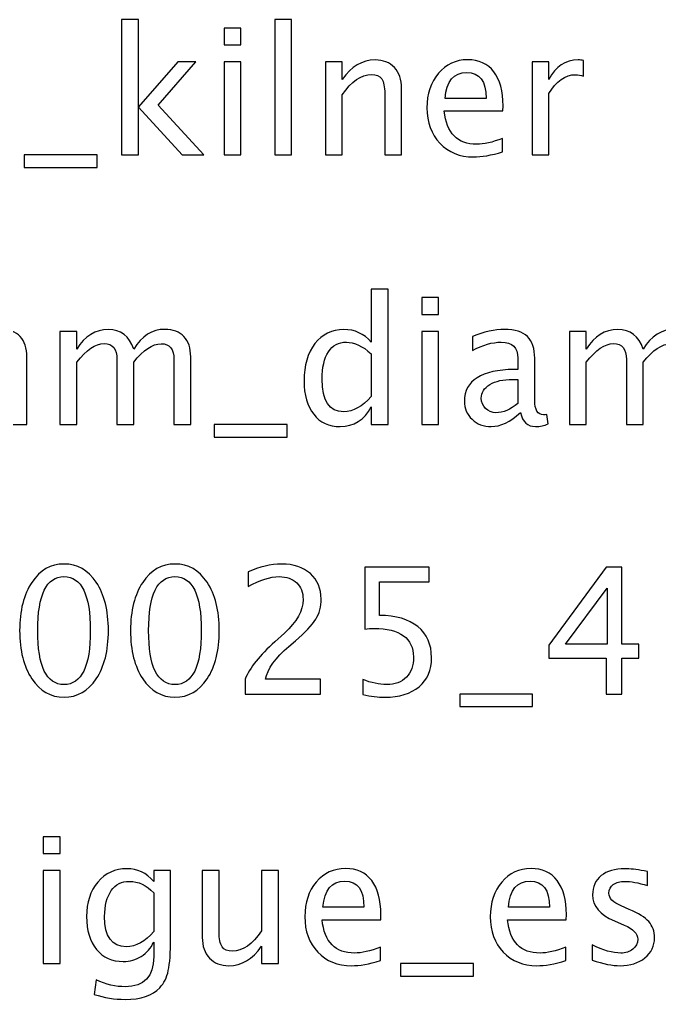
# Model space of a CAD drawing. Header units: centimetres. Extents: x -25.5 to 25.5, y -12 to 28.7.
# Drawn here: x 8.61 to 18.26, y 13.93 to 28.71 of the extents above; entities that cross this region are included whole.
import ezdxf

# ---------------------------------------------------------------- set-up
doc = ezdxf.new("R2010")
doc.units = ezdxf.units.CM
doc.header["$MEASUREMENT"] = 0
doc.layers.add('Layer 1', color=7, linetype='Continuous')

msp = doc.modelspace()

# ---------------------------------------------------------------- linework, layer by layer
at = {"layer": 'Layer 1'}
for points, knots in [([(10.15031, 26.67044), (10.15031, 26.67044), (10.15031, 28.71037), (10.15031, 28.71037), (10.15031, 28.71037), (10.15031, 28.71037), (10.40431, 28.71037), (10.40431, 28.71037), (10.40431, 28.71037), (10.40431, 28.71037), (10.40431, 27.39231), (10.40431, 27.39231), (10.40431, 27.39231), (10.40431, 27.39231), (10.99962, 28.07273), (10.99962, 28.07273), (10.99962, 28.07273), (10.99962, 28.07273), (11.27391, 28.07273), (11.27391, 28.07273), (11.27391, 28.07273), (11.27391, 28.07273), (10.70505, 27.41833), (10.70505, 27.41833), (10.70505, 27.41833), (10.70505, 27.41833), (11.39297, 26.67044), (11.39297, 26.67044), (11.39297, 26.67044), (11.39297, 26.67044), (11.06577, 26.67044), (11.06577, 26.67044), (11.06577, 26.67044), (11.06577, 26.67044), (10.40431, 27.38966), (10.40431, 27.38966), (10.40431, 27.38966), (10.40431, 27.38966), (10.40431, 26.67044), (10.40431, 26.67044), (10.40431, 26.67044), (10.40431, 26.67044), (10.15031, 26.67044), (10.15031, 26.67044)], [0, 0, 0, 0, 0.08333333, 0.08333333, 0.08333333, 0.08333333, 0.16666667, 0.16666667, 0.16666667, 0.16666667, 0.25, 0.25, 0.25, 0.25, 0.33333333, 0.33333333, 0.33333333, 0.33333333, 0.41666667, 0.41666667, 0.41666667, 0.41666667, 0.5, 0.5, 0.5, 0.5, 0.58333333, 0.58333333, 0.58333333, 0.58333333, 0.66666667, 0.66666667, 0.66666667, 0.66666667, 0.75, 0.75, 0.75, 0.75, 0.83333333, 0.83333333, 0.83333333, 0.83333333, 1, 1, 1, 1]), ([(12.46144, 26.67044), (12.46144, 26.67044), (12.46144, 28.71037), (12.46144, 28.71037), (12.46144, 28.71037), (12.46144, 28.71037), (12.71544, 28.71037), (12.71544, 28.71037), (12.71544, 28.71037), (12.71544, 28.71037), (12.71544, 26.67044), (12.71544, 26.67044), (12.71544, 26.67044), (12.71544, 26.67044), (12.46144, 26.67044), (12.46144, 26.67044)], [0, 0, 0, 0, 0.2, 0.2, 0.2, 0.2, 0.4, 0.4, 0.4, 0.4, 0.6, 0.6, 0.6, 0.6, 1, 1, 1, 1]), ([(11.6968, 28.32938), (11.6968, 28.32938), (11.6968, 28.58338), (11.6968, 28.58338), (11.6968, 28.58338), (11.6968, 28.58338), (11.9508, 28.58338), (11.9508, 28.58338), (11.9508, 28.58338), (11.9508, 28.58338), (11.9508, 28.32938), (11.9508, 28.32938), (11.9508, 28.32938), (11.9508, 28.32938), (11.6968, 28.32938), (11.6968, 28.32938)], [0, 0, 0, 0, 0.2, 0.2, 0.2, 0.2, 0.4, 0.4, 0.4, 0.4, 0.6, 0.6, 0.6, 0.6, 1, 1, 1, 1]), ([(13.22608, 26.67044), (13.22608, 26.67044), (13.22608, 28.07273), (13.22608, 28.07273), (13.22608, 28.07273), (13.22608, 28.07273), (13.48008, 28.07273), (13.48008, 28.07273), (13.48008, 28.07273), (13.48008, 28.07273), (13.48008, 27.80771), (13.48008, 27.80771), (13.48008, 27.80771), (13.61458, 28.00394), (13.7795, 28.10183), (13.97441, 28.10183), (13.97441, 28.10183), (14.097, 28.10183), (14.19445, 28.06347), (14.26633, 27.9863), (14.26633, 27.9863), (14.33821, 27.90957), (14.37437, 27.80594), (14.37437, 27.6763), (14.37437, 27.6763), (14.37437, 27.6763), (14.37437, 26.67044), (14.37437, 26.67044), (14.37437, 26.67044), (14.37437, 26.67044), (14.12037, 26.67044), (14.12037, 26.67044), (14.12037, 26.67044), (14.12037, 26.67044), (14.12037, 27.59339), (14.12037, 27.59339), (14.12037, 27.59339), (14.12037, 27.69746), (14.10494, 27.77155), (14.07451, 27.81564), (14.07451, 27.81564), (14.04364, 27.86018), (13.99293, 27.88223), (13.92193, 27.88223), (13.92193, 27.88223), (13.76583, 27.88223), (13.61854, 27.78037), (13.48008, 27.57664), (13.48008, 27.57664), (13.48008, 27.57664), (13.48008, 26.67044), (13.48008, 26.67044), (13.48008, 26.67044), (13.48008, 26.67044), (13.22608, 26.67044), (13.22608, 26.67044)], [0, 0, 0, 0, 0.06666667, 0.06666667, 0.06666667, 0.06666667, 0.13333333, 0.13333333, 0.13333333, 0.13333333, 0.2, 0.2, 0.2, 0.2, 0.26666667, 0.26666667, 0.26666667, 0.26666667, 0.33333333, 0.33333333, 0.33333333, 0.33333333, 0.4, 0.4, 0.4, 0.4, 0.46666667, 0.46666667, 0.46666667, 0.46666667, 0.53333333, 0.53333333, 0.53333333, 0.53333333, 0.6, 0.6, 0.6, 0.6, 0.66666667, 0.66666667, 0.66666667, 0.66666667, 0.73333333, 0.73333333, 0.73333333, 0.73333333, 0.8, 0.8, 0.8, 0.8, 0.86666667, 0.86666667, 0.86666667, 0.86666667, 1, 1, 1, 1]), ([(15.89749, 26.71542), (15.72683, 26.66427), (15.58087, 26.63869), (15.45916, 26.63869), (15.45916, 26.63869), (15.25146, 26.63869), (15.08257, 26.70748), (14.95249, 26.84462), (14.95249, 26.84462), (14.8224, 26.98177), (14.75713, 27.15948), (14.75713, 27.3782), (14.75713, 27.3782), (14.75713, 27.59031), (14.81446, 27.76449), (14.92955, 27.90075), (14.92955, 27.90075), (15.04465, 28.03657), (15.19193, 28.10448), (15.37141, 28.10448), (15.37141, 28.10448), (15.54118, 28.10448), (15.67259, 28.04407), (15.7652, 27.92324), (15.7652, 27.92324), (15.8578, 27.80241), (15.9041, 27.63132), (15.9041, 27.40951), (15.9041, 27.40951), (15.9041, 27.40951), (15.90278, 27.3319), (15.90278, 27.3319), (15.90278, 27.3319), (15.90278, 27.3319), (15.01643, 27.3319), (15.01643, 27.3319), (15.01643, 27.3319), (15.05347, 26.99676), (15.21707, 26.82919), (15.50679, 26.82919), (15.50679, 26.82919), (15.61306, 26.82919), (15.74315, 26.85918), (15.89749, 26.91915), (15.89749, 26.91915), (15.89749, 26.91915), (15.89749, 26.71542), (15.89749, 26.71542)], [0, 0, 0, 0, 0.07692308, 0.07692308, 0.07692308, 0.07692308, 0.15384615, 0.15384615, 0.15384615, 0.15384615, 0.23076923, 0.23076923, 0.23076923, 0.23076923, 0.30769231, 0.30769231, 0.30769231, 0.30769231, 0.38461538, 0.38461538, 0.38461538, 0.38461538, 0.46153846, 0.46153846, 0.46153846, 0.46153846, 0.53846154, 0.53846154, 0.53846154, 0.53846154, 0.61538462, 0.61538462, 0.61538462, 0.61538462, 0.69230769, 0.69230769, 0.69230769, 0.69230769, 0.76923077, 0.76923077, 0.76923077, 0.76923077, 0.84615385, 0.84615385, 0.84615385, 0.84615385, 1, 1, 1, 1]), ([(16.34243, 26.67044), (16.34243, 26.67044), (16.34243, 28.07273), (16.34243, 28.07273), (16.34243, 28.07273), (16.34243, 28.07273), (16.59643, 28.07273), (16.59643, 28.07273), (16.59643, 28.07273), (16.59643, 28.07273), (16.59643, 27.80771), (16.59643, 27.80771), (16.59643, 27.80771), (16.69741, 28.00394), (16.84381, 28.10183), (17.03608, 28.10183), (17.03608, 28.10183), (17.0621, 28.10183), (17.08944, 28.09963), (17.11766, 28.09522), (17.11766, 28.09522), (17.11766, 28.09522), (17.11766, 27.85754), (17.11766, 27.85754), (17.11766, 27.85754), (17.07356, 27.87209), (17.03476, 27.87958), (17.00124, 27.87958), (17.00124, 27.87958), (16.83985, 27.87958), (16.70491, 27.78433), (16.59643, 27.59339), (16.59643, 27.59339), (16.59643, 27.59339), (16.59643, 26.67044), (16.59643, 26.67044), (16.59643, 26.67044), (16.59643, 26.67044), (16.34243, 26.67044), (16.34243, 26.67044)], [0, 0, 0, 0, 0.09090909, 0.09090909, 0.09090909, 0.09090909, 0.18181818, 0.18181818, 0.18181818, 0.18181818, 0.27272727, 0.27272727, 0.27272727, 0.27272727, 0.36363636, 0.36363636, 0.36363636, 0.36363636, 0.45454545, 0.45454545, 0.45454545, 0.45454545, 0.54545455, 0.54545455, 0.54545455, 0.54545455, 0.63636364, 0.63636364, 0.63636364, 0.63636364, 0.72727273, 0.72727273, 0.72727273, 0.72727273, 0.81818182, 0.81818182, 0.81818182, 0.81818182, 1, 1, 1, 1]), ([(11.6968, 26.67044), (11.6968, 26.67044), (11.6968, 28.07273), (11.6968, 28.07273), (11.6968, 28.07273), (11.6968, 28.07273), (11.9508, 28.07273), (11.9508, 28.07273), (11.9508, 28.07273), (11.9508, 28.07273), (11.9508, 26.67044), (11.9508, 26.67044), (11.9508, 26.67044), (11.9508, 26.67044), (11.6968, 26.67044), (11.6968, 26.67044)], [0, 0, 0, 0, 0.2, 0.2, 0.2, 0.2, 0.4, 0.4, 0.4, 0.4, 0.6, 0.6, 0.6, 0.6, 1, 1, 1, 1]), ([(15.02966, 27.5224), (15.02966, 27.5224), (15.64878, 27.5224), (15.64878, 27.5224), (15.64878, 27.5224), (15.64878, 27.78345), (15.55132, 27.91398), (15.35686, 27.91398), (15.35686, 27.91398), (15.16106, 27.91398), (15.05214, 27.78345), (15.02966, 27.5224)], [0, 0, 0, 0, 0.25, 0.25, 0.25, 0.25, 0.5, 0.5, 0.5, 0.5, 1, 1, 1, 1]), ([(8.68452, 26.47994), (8.68452, 26.47994), (8.68452, 26.67044), (8.68452, 26.67044), (8.68452, 26.67044), (8.68452, 26.67044), (9.78519, 26.67044), (9.78519, 26.67044), (9.78519, 26.67044), (9.78519, 26.67044), (9.78519, 26.47994), (9.78519, 26.47994), (9.78519, 26.47994), (9.78519, 26.47994), (8.68452, 26.47994), (8.68452, 26.47994)], [0, 0, 0, 0, 0.2, 0.2, 0.2, 0.2, 0.4, 0.4, 0.4, 0.4, 0.6, 0.6, 0.6, 0.6, 1, 1, 1, 1]), ([(13.91644, 22.60468), (13.91644, 22.60468), (13.91644, 22.86794), (13.91644, 22.86794), (13.91644, 22.86794), (13.81281, 22.67127), (13.65671, 22.57293), (13.44813, 22.57293), (13.44813, 22.57293), (13.27879, 22.57293), (13.14562, 22.63423), (13.04861, 22.75726), (13.04861, 22.75726), (12.95159, 22.88029), (12.90308, 23.0483), (12.90308, 23.26129), (12.90308, 23.26129), (12.90308, 23.49412), (12.95821, 23.68153), (13.06801, 23.82353), (13.06801, 23.82353), (13.17825, 23.96508), (13.32289, 24.03607), (13.50237, 24.03607), (13.50237, 24.03607), (13.66861, 24.03607), (13.80708, 23.97257), (13.91644, 23.84513), (13.91644, 23.84513), (13.91644, 23.84513), (13.91644, 24.64461), (13.91644, 24.64461), (13.91644, 24.64461), (13.91644, 24.64461), (14.17044, 24.64461), (14.17044, 24.64461), (14.17044, 24.64461), (14.17044, 24.64461), (14.17044, 22.60468), (14.17044, 22.60468), (14.17044, 22.60468), (14.17044, 22.60468), (13.91644, 22.60468), (13.91644, 22.60468)], [0, 0, 0, 0, 0.08333333, 0.08333333, 0.08333333, 0.08333333, 0.16666667, 0.16666667, 0.16666667, 0.16666667, 0.25, 0.25, 0.25, 0.25, 0.33333333, 0.33333333, 0.33333333, 0.33333333, 0.41666667, 0.41666667, 0.41666667, 0.41666667, 0.5, 0.5, 0.5, 0.5, 0.58333333, 0.58333333, 0.58333333, 0.58333333, 0.66666667, 0.66666667, 0.66666667, 0.66666667, 0.75, 0.75, 0.75, 0.75, 0.83333333, 0.83333333, 0.83333333, 0.83333333, 1, 1, 1, 1]), ([(14.67932, 24.26362), (14.67932, 24.26362), (14.67932, 24.51762), (14.67932, 24.51762), (14.67932, 24.51762), (14.67932, 24.51762), (14.93332, 24.51762), (14.93332, 24.51762), (14.93332, 24.51762), (14.93332, 24.51762), (14.93332, 24.26362), (14.93332, 24.26362), (14.93332, 24.26362), (14.93332, 24.26362), (14.67932, 24.26362), (14.67932, 24.26362)], [0, 0, 0, 0, 0.2, 0.2, 0.2, 0.2, 0.4, 0.4, 0.4, 0.4, 0.6, 0.6, 0.6, 0.6, 1, 1, 1, 1]), ([(6.75066, 22.60468), (6.75066, 22.60468), (6.75066, 24.00697), (6.75066, 24.00697), (6.75066, 24.00697), (6.75066, 24.00697), (7.00466, 24.00697), (7.00466, 24.00697), (7.00466, 24.00697), (7.00466, 24.00697), (7.00466, 23.74195), (7.00466, 23.74195), (7.00466, 23.74195), (7.12857, 23.93818), (7.28732, 24.03607), (7.48179, 24.03607), (7.48179, 24.03607), (7.6692, 24.03607), (7.79664, 23.93818), (7.86455, 23.74195), (7.86455, 23.74195), (7.98494, 23.93994), (8.14193, 24.03872), (8.33463, 24.03872), (8.33463, 24.03872), (8.45766, 24.03872), (8.55335, 24.00256), (8.6217, 23.9298), (8.6217, 23.9298), (8.69005, 23.85704), (8.72445, 23.75518), (8.72445, 23.62421), (8.72445, 23.62421), (8.72445, 23.62421), (8.72445, 22.60468), (8.72445, 22.60468), (8.72445, 22.60468), (8.72445, 22.60468), (8.47045, 22.60468), (8.47045, 22.60468), (8.47045, 22.60468), (8.47045, 22.60468), (8.47045, 23.58231), (8.47045, 23.58231), (8.47045, 23.58231), (8.47045, 23.74195), (8.40695, 23.82176), (8.27995, 23.82176), (8.27995, 23.82176), (8.1481, 23.82176), (8.00963, 23.72872), (7.86455, 23.54219), (7.86455, 23.54219), (7.86455, 23.54219), (7.86455, 22.60468), (7.86455, 22.60468), (7.86455, 22.60468), (7.86455, 22.60468), (7.61055, 22.60468), (7.61055, 22.60468), (7.61055, 22.60468), (7.61055, 22.60468), (7.61055, 23.5832), (7.61055, 23.5832), (7.61055, 23.5832), (7.61055, 23.74415), (7.54617, 23.82441), (7.41697, 23.82441), (7.41697, 23.82441), (7.28865, 23.82441), (7.15106, 23.73092), (7.00466, 23.54351), (7.00466, 23.54351), (7.00466, 23.54351), (7.00466, 22.60468), (7.00466, 22.60468), (7.00466, 22.60468), (7.00466, 22.60468), (6.75066, 22.60468), (6.75066, 22.60468)], [0, 0, 0, 0, 0.04761905, 0.04761905, 0.04761905, 0.04761905, 0.0952381, 0.0952381, 0.0952381, 0.0952381, 0.14285714, 0.14285714, 0.14285714, 0.14285714, 0.19047619, 0.19047619, 0.19047619, 0.19047619, 0.23809524, 0.23809524, 0.23809524, 0.23809524, 0.28571429, 0.28571429, 0.28571429, 0.28571429, 0.33333333, 0.33333333, 0.33333333, 0.33333333, 0.38095238, 0.38095238, 0.38095238, 0.38095238, 0.42857143, 0.42857143, 0.42857143, 0.42857143, 0.47619048, 0.47619048, 0.47619048, 0.47619048, 0.52380952, 0.52380952, 0.52380952, 0.52380952, 0.57142857, 0.57142857, 0.57142857, 0.57142857, 0.61904762, 0.61904762, 0.61904762, 0.61904762, 0.66666667, 0.66666667, 0.66666667, 0.66666667, 0.71428571, 0.71428571, 0.71428571, 0.71428571, 0.76190476, 0.76190476, 0.76190476, 0.76190476, 0.80952381, 0.80952381, 0.80952381, 0.80952381, 0.85714286, 0.85714286, 0.85714286, 0.85714286, 0.9047619, 0.9047619, 0.9047619, 0.9047619, 1, 1, 1, 1]), ([(9.22098, 22.60468), (9.22098, 22.60468), (9.22098, 24.00697), (9.22098, 24.00697), (9.22098, 24.00697), (9.22098, 24.00697), (9.47498, 24.00697), (9.47498, 24.00697), (9.47498, 24.00697), (9.47498, 24.00697), (9.47498, 23.74195), (9.47498, 23.74195), (9.47498, 23.74195), (9.59889, 23.93818), (9.75764, 24.03607), (9.95211, 24.03607), (9.95211, 24.03607), (10.13952, 24.03607), (10.26696, 23.93818), (10.33487, 23.74195), (10.33487, 23.74195), (10.45526, 23.93994), (10.61225, 24.03872), (10.80495, 24.03872), (10.80495, 24.03872), (10.92798, 24.03872), (11.02367, 24.00256), (11.09202, 23.9298), (11.09202, 23.9298), (11.16037, 23.85704), (11.19477, 23.75518), (11.19477, 23.62421), (11.19477, 23.62421), (11.19477, 23.62421), (11.19477, 22.60468), (11.19477, 22.60468), (11.19477, 22.60468), (11.19477, 22.60468), (10.94077, 22.60468), (10.94077, 22.60468), (10.94077, 22.60468), (10.94077, 22.60468), (10.94077, 23.58231), (10.94077, 23.58231), (10.94077, 23.58231), (10.94077, 23.74195), (10.87727, 23.82176), (10.75027, 23.82176), (10.75027, 23.82176), (10.61842, 23.82176), (10.47995, 23.72872), (10.33487, 23.54219), (10.33487, 23.54219), (10.33487, 23.54219), (10.33487, 22.60468), (10.33487, 22.60468), (10.33487, 22.60468), (10.33487, 22.60468), (10.08087, 22.60468), (10.08087, 22.60468), (10.08087, 22.60468), (10.08087, 22.60468), (10.08087, 23.5832), (10.08087, 23.5832), (10.08087, 23.5832), (10.08087, 23.74415), (10.01649, 23.82441), (9.88729, 23.82441), (9.88729, 23.82441), (9.75897, 23.82441), (9.62138, 23.73092), (9.47498, 23.54351), (9.47498, 23.54351), (9.47498, 23.54351), (9.47498, 22.60468), (9.47498, 22.60468), (9.47498, 22.60468), (9.47498, 22.60468), (9.22098, 22.60468), (9.22098, 22.60468)], [0, 0, 0, 0, 0.04761905, 0.04761905, 0.04761905, 0.04761905, 0.0952381, 0.0952381, 0.0952381, 0.0952381, 0.14285714, 0.14285714, 0.14285714, 0.14285714, 0.19047619, 0.19047619, 0.19047619, 0.19047619, 0.23809524, 0.23809524, 0.23809524, 0.23809524, 0.28571429, 0.28571429, 0.28571429, 0.28571429, 0.33333333, 0.33333333, 0.33333333, 0.33333333, 0.38095238, 0.38095238, 0.38095238, 0.38095238, 0.42857143, 0.42857143, 0.42857143, 0.42857143, 0.47619048, 0.47619048, 0.47619048, 0.47619048, 0.52380952, 0.52380952, 0.52380952, 0.52380952, 0.57142857, 0.57142857, 0.57142857, 0.57142857, 0.61904762, 0.61904762, 0.61904762, 0.61904762, 0.66666667, 0.66666667, 0.66666667, 0.66666667, 0.71428571, 0.71428571, 0.71428571, 0.71428571, 0.76190476, 0.76190476, 0.76190476, 0.76190476, 0.80952381, 0.80952381, 0.80952381, 0.80952381, 0.85714286, 0.85714286, 0.85714286, 0.85714286, 0.9047619, 0.9047619, 0.9047619, 0.9047619, 1, 1, 1, 1]), ([(14.67932, 22.60468), (14.67932, 22.60468), (14.67932, 24.00697), (14.67932, 24.00697), (14.67932, 24.00697), (14.67932, 24.00697), (14.93332, 24.00697), (14.93332, 24.00697), (14.93332, 24.00697), (14.93332, 24.00697), (14.93332, 22.60468), (14.93332, 22.60468), (14.93332, 22.60468), (14.93332, 22.60468), (14.67932, 22.60468), (14.67932, 22.60468)], [0, 0, 0, 0, 0.2, 0.2, 0.2, 0.2, 0.4, 0.4, 0.4, 0.4, 0.6, 0.6, 0.6, 0.6, 1, 1, 1, 1]), ([(16.16671, 22.78327), (16.01414, 22.64304), (15.86729, 22.57293), (15.72618, 22.57293), (15.72618, 22.57293), (15.61021, 22.57293), (15.51363, 22.60909), (15.43735, 22.68185), (15.43735, 22.68185), (15.36062, 22.75461), (15.32225, 22.84633), (15.32225, 22.95702), (15.32225, 22.95702), (15.32225, 23.11003), (15.38663, 23.22777), (15.5154, 23.30979), (15.5154, 23.30979), (15.64416, 23.39181), (15.82893, 23.43282), (16.0697, 23.43282), (16.0697, 23.43282), (16.0697, 23.43282), (16.12923, 23.43282), (16.12923, 23.43282), (16.12923, 23.43282), (16.12923, 23.43282), (16.12923, 23.60172), (16.12923, 23.60172), (16.12923, 23.60172), (16.12923, 23.76444), (16.04456, 23.84557), (15.87479, 23.84557), (15.87479, 23.84557), (15.74338, 23.84557), (15.59962, 23.80412), (15.44396, 23.72122), (15.44396, 23.72122), (15.44396, 23.72122), (15.44396, 23.93024), (15.44396, 23.93024), (15.44396, 23.93024), (15.61506, 24.0008), (15.77645, 24.03607), (15.92771, 24.03607), (15.92771, 24.03607), (16.08337, 24.03607), (16.19846, 24.0008), (16.2721, 23.9298), (16.2721, 23.9298), (16.34619, 23.8588), (16.38323, 23.74944), (16.38323, 23.60172), (16.38323, 23.60172), (16.38323, 23.60172), (16.38323, 22.96804), (16.38323, 22.96804), (16.38323, 22.96804), (16.38323, 22.82296), (16.42777, 22.7502), (16.51728, 22.7502), (16.51728, 22.7502), (16.52831, 22.7502), (16.54462, 22.75196), (16.56623, 22.75549), (16.56623, 22.75549), (16.56623, 22.75549), (16.58431, 22.61438), (16.58431, 22.61438), (16.58431, 22.61438), (16.52655, 22.5866), (16.46305, 22.57293), (16.39337, 22.57293), (16.39337, 22.57293), (16.27475, 22.57293), (16.19934, 22.64304), (16.16671, 22.78327)], [0, 0, 0, 0, 0.05, 0.05, 0.05, 0.05, 0.1, 0.1, 0.1, 0.1, 0.15, 0.15, 0.15, 0.15, 0.2, 0.2, 0.2, 0.2, 0.25, 0.25, 0.25, 0.25, 0.3, 0.3, 0.3, 0.3, 0.35, 0.35, 0.35, 0.35, 0.4, 0.4, 0.4, 0.4, 0.45, 0.45, 0.45, 0.45, 0.5, 0.5, 0.5, 0.5, 0.55, 0.55, 0.55, 0.55, 0.6, 0.6, 0.6, 0.6, 0.65, 0.65, 0.65, 0.65, 0.7, 0.7, 0.7, 0.7, 0.75, 0.75, 0.75, 0.75, 0.8, 0.8, 0.8, 0.8, 0.85, 0.85, 0.85, 0.85, 0.9, 0.9, 0.9, 0.9, 1, 1, 1, 1]), ([(16.9049, 22.60468), (16.9049, 22.60468), (16.9049, 24.00697), (16.9049, 24.00697), (16.9049, 24.00697), (16.9049, 24.00697), (17.1589, 24.00697), (17.1589, 24.00697), (17.1589, 24.00697), (17.1589, 24.00697), (17.1589, 23.74195), (17.1589, 23.74195), (17.1589, 23.74195), (17.28281, 23.93818), (17.44156, 24.03607), (17.63603, 24.03607), (17.63603, 24.03607), (17.82344, 24.03607), (17.95088, 23.93818), (18.01879, 23.74195), (18.01879, 23.74195), (18.13918, 23.93994), (18.29617, 24.03872), (18.48887, 24.03872), (18.48887, 24.03872), (18.6119, 24.03872), (18.70759, 24.00256), (18.77594, 23.9298), (18.77594, 23.9298), (18.84429, 23.85704), (18.87869, 23.75518), (18.87869, 23.62421), (18.87869, 23.62421), (18.87869, 23.62421), (18.87869, 22.60468), (18.87869, 22.60468), (18.87869, 22.60468), (18.87869, 22.60468), (18.62469, 22.60468), (18.62469, 22.60468), (18.62469, 22.60468), (18.62469, 22.60468), (18.62469, 23.58231), (18.62469, 23.58231), (18.62469, 23.58231), (18.62469, 23.74195), (18.56119, 23.82176), (18.43419, 23.82176), (18.43419, 23.82176), (18.30234, 23.82176), (18.16387, 23.72872), (18.01879, 23.54219), (18.01879, 23.54219), (18.01879, 23.54219), (18.01879, 22.60468), (18.01879, 22.60468), (18.01879, 22.60468), (18.01879, 22.60468), (17.76479, 22.60468), (17.76479, 22.60468), (17.76479, 22.60468), (17.76479, 22.60468), (17.76479, 23.5832), (17.76479, 23.5832), (17.76479, 23.5832), (17.76479, 23.74415), (17.70041, 23.82441), (17.57121, 23.82441), (17.57121, 23.82441), (17.44289, 23.82441), (17.3053, 23.73092), (17.1589, 23.54351), (17.1589, 23.54351), (17.1589, 23.54351), (17.1589, 22.60468), (17.1589, 22.60468), (17.1589, 22.60468), (17.1589, 22.60468), (16.9049, 22.60468), (16.9049, 22.60468)], [0, 0, 0, 0, 0.04761905, 0.04761905, 0.04761905, 0.04761905, 0.0952381, 0.0952381, 0.0952381, 0.0952381, 0.14285714, 0.14285714, 0.14285714, 0.14285714, 0.19047619, 0.19047619, 0.19047619, 0.19047619, 0.23809524, 0.23809524, 0.23809524, 0.23809524, 0.28571429, 0.28571429, 0.28571429, 0.28571429, 0.33333333, 0.33333333, 0.33333333, 0.33333333, 0.38095238, 0.38095238, 0.38095238, 0.38095238, 0.42857143, 0.42857143, 0.42857143, 0.42857143, 0.47619048, 0.47619048, 0.47619048, 0.47619048, 0.52380952, 0.52380952, 0.52380952, 0.52380952, 0.57142857, 0.57142857, 0.57142857, 0.57142857, 0.61904762, 0.61904762, 0.61904762, 0.61904762, 0.66666667, 0.66666667, 0.66666667, 0.66666667, 0.71428571, 0.71428571, 0.71428571, 0.71428571, 0.76190476, 0.76190476, 0.76190476, 0.76190476, 0.80952381, 0.80952381, 0.80952381, 0.80952381, 0.85714286, 0.85714286, 0.85714286, 0.85714286, 0.9047619, 0.9047619, 0.9047619, 0.9047619, 1, 1, 1, 1]), ([(13.91644, 23.67139), (13.78459, 23.78737), (13.65979, 23.84557), (13.54161, 23.84557), (13.54161, 23.84557), (13.4252, 23.84557), (13.33524, 23.79707), (13.2713, 23.69961), (13.2713, 23.69961), (13.20736, 23.6026), (13.17561, 23.46502), (13.17561, 23.28686), (13.17561, 23.28686), (13.17561, 22.95922), (13.28408, 22.79518), (13.50148, 22.79518), (13.50148, 22.79518), (13.64259, 22.79518), (13.78106, 22.87235), (13.91644, 23.02625), (13.91644, 23.02625), (13.91644, 23.02625), (13.91644, 23.67139), (13.91644, 23.67139)], [0, 0, 0, 0, 0.14285714, 0.14285714, 0.14285714, 0.14285714, 0.28571429, 0.28571429, 0.28571429, 0.28571429, 0.42857143, 0.42857143, 0.42857143, 0.42857143, 0.57142857, 0.57142857, 0.57142857, 0.57142857, 0.71428571, 0.71428571, 0.71428571, 0.71428571, 1, 1, 1, 1]), ([(16.12923, 22.92174), (16.12923, 22.92174), (16.12923, 23.28201), (16.12923, 23.28201), (16.12923, 23.28201), (16.12923, 23.28201), (16.04765, 23.28466), (16.04765, 23.28466), (16.04765, 23.28466), (15.90654, 23.28466), (15.79277, 23.25864), (15.7059, 23.20661), (15.7059, 23.20661), (15.61947, 23.15413), (15.57625, 23.0849), (15.57625, 22.99847), (15.57625, 22.99847), (15.57625, 22.93805), (15.59786, 22.8869), (15.64063, 22.84501), (15.64063, 22.84501), (15.68385, 22.80312), (15.73632, 22.78195), (15.7985, 22.78195), (15.7985, 22.78195), (15.90433, 22.78195), (16.01458, 22.82869), (16.12923, 22.92174)], [0, 0, 0, 0, 0.125, 0.125, 0.125, 0.125, 0.25, 0.25, 0.25, 0.25, 0.375, 0.375, 0.375, 0.375, 0.5, 0.5, 0.5, 0.5, 0.625, 0.625, 0.625, 0.625, 0.75, 0.75, 0.75, 0.75, 1, 1, 1, 1]), ([(11.54842, 22.41418), (11.54842, 22.41418), (11.54842, 22.60468), (11.54842, 22.60468), (11.54842, 22.60468), (11.54842, 22.60468), (12.64909, 22.60468), (12.64909, 22.60468), (12.64909, 22.60468), (12.64909, 22.60468), (12.64909, 22.41418), (12.64909, 22.41418), (12.64909, 22.41418), (12.64909, 22.41418), (11.54842, 22.41418), (11.54842, 22.41418)], [0, 0, 0, 0, 0.2, 0.2, 0.2, 0.2, 0.4, 0.4, 0.4, 0.4, 0.6, 0.6, 0.6, 0.6, 1, 1, 1, 1]), ([(9.28335, 18.4913), (9.08271, 18.4913), (8.92087, 18.58346), (8.79828, 18.76734), (8.79828, 18.76734), (8.67525, 18.95123), (8.61396, 19.19376), (8.61396, 19.49539), (8.61396, 19.49539), (8.61396, 19.79701), (8.67525, 20.03955), (8.79828, 20.22343), (8.79828, 20.22343), (8.92087, 20.40732), (9.08271, 20.49948), (9.28335, 20.49948), (9.28335, 20.49948), (9.48488, 20.49948), (9.64671, 20.40776), (9.7693, 20.22431), (9.7693, 20.22431), (9.89145, 20.04087), (9.95275, 19.79789), (9.95275, 19.49539), (9.95275, 19.49539), (9.95275, 19.19376), (9.89145, 18.95123), (9.7693, 18.76734), (9.7693, 18.76734), (9.64671, 18.58346), (9.48488, 18.4913), (9.28335, 18.4913)], [0, 0, 0, 0, 0.11111111, 0.11111111, 0.11111111, 0.11111111, 0.22222222, 0.22222222, 0.22222222, 0.22222222, 0.33333333, 0.33333333, 0.33333333, 0.33333333, 0.44444444, 0.44444444, 0.44444444, 0.44444444, 0.55555556, 0.55555556, 0.55555556, 0.55555556, 0.66666667, 0.66666667, 0.66666667, 0.66666667, 0.77777778, 0.77777778, 0.77777778, 0.77777778, 1, 1, 1, 1]), ([(10.9564, 18.4913), (10.75576, 18.4913), (10.59392, 18.58346), (10.47133, 18.76734), (10.47133, 18.76734), (10.3483, 18.95123), (10.28701, 19.19376), (10.28701, 19.49539), (10.28701, 19.49539), (10.28701, 19.79701), (10.3483, 20.03955), (10.47133, 20.22343), (10.47133, 20.22343), (10.59392, 20.40732), (10.75576, 20.49948), (10.9564, 20.49948), (10.9564, 20.49948), (11.15793, 20.49948), (11.31976, 20.40776), (11.44235, 20.22431), (11.44235, 20.22431), (11.5645, 20.04087), (11.6258, 19.79789), (11.6258, 19.49539), (11.6258, 19.49539), (11.6258, 19.19376), (11.5645, 18.95123), (11.44235, 18.76734), (11.44235, 18.76734), (11.31976, 18.58346), (11.15793, 18.4913), (10.9564, 18.4913)], [0, 0, 0, 0, 0.11111111, 0.11111111, 0.11111111, 0.11111111, 0.22222222, 0.22222222, 0.22222222, 0.22222222, 0.33333333, 0.33333333, 0.33333333, 0.33333333, 0.44444444, 0.44444444, 0.44444444, 0.44444444, 0.55555556, 0.55555556, 0.55555556, 0.55555556, 0.66666667, 0.66666667, 0.66666667, 0.66666667, 0.77777778, 0.77777778, 0.77777778, 0.77777778, 1, 1, 1, 1]), ([(12.01297, 18.53892), (12.01297, 18.53892), (12.01297, 18.76117), (12.01297, 18.76117), (12.01297, 18.76117), (12.08706, 18.93447), (12.23655, 19.12365), (12.46188, 19.32782), (12.46188, 19.32782), (12.46188, 19.32782), (12.6074, 19.45835), (12.6074, 19.45835), (12.6074, 19.45835), (12.79482, 19.62856), (12.88874, 19.79701), (12.88874, 19.96458), (12.88874, 19.96458), (12.88874, 20.07174), (12.85655, 20.15552), (12.79261, 20.21682), (12.79261, 20.21682), (12.72867, 20.27811), (12.64004, 20.30898), (12.52759, 20.30898), (12.52759, 20.30898), (12.39618, 20.30898), (12.24052, 20.25871), (12.0606, 20.15817), (12.0606, 20.15817), (12.0606, 20.15817), (12.0606, 20.38042), (12.0606, 20.38042), (12.0606, 20.38042), (12.23037, 20.45979), (12.39927, 20.49948), (12.56772, 20.49948), (12.56772, 20.49948), (12.74675, 20.49948), (12.89051, 20.45141), (12.99899, 20.35484), (12.99899, 20.35484), (13.10702, 20.25827), (13.16126, 20.13039), (13.16126, 19.97075), (13.16126, 19.97075), (13.16126, 19.8561), (13.13392, 19.75424), (13.07924, 19.6656), (13.07924, 19.6656), (13.02412, 19.57653), (12.92226, 19.46893), (12.77277, 19.34193), (12.77277, 19.34193), (12.77277, 19.34193), (12.67443, 19.25814), (12.67443, 19.25814), (12.67443, 19.25814), (12.46982, 19.08484), (12.35164, 18.91904), (12.31989, 18.76117), (12.31989, 18.76117), (12.31989, 18.76117), (13.15333, 18.76117), (13.15333, 18.76117), (13.15333, 18.76117), (13.15333, 18.76117), (13.15333, 18.53892), (13.15333, 18.53892), (13.15333, 18.53892), (13.15333, 18.53892), (12.01297, 18.53892), (12.01297, 18.53892)], [0, 0, 0, 0, 0.05263158, 0.05263158, 0.05263158, 0.05263158, 0.10526316, 0.10526316, 0.10526316, 0.10526316, 0.15789474, 0.15789474, 0.15789474, 0.15789474, 0.21052632, 0.21052632, 0.21052632, 0.21052632, 0.26315789, 0.26315789, 0.26315789, 0.26315789, 0.31578947, 0.31578947, 0.31578947, 0.31578947, 0.36842105, 0.36842105, 0.36842105, 0.36842105, 0.42105263, 0.42105263, 0.42105263, 0.42105263, 0.47368421, 0.47368421, 0.47368421, 0.47368421, 0.52631579, 0.52631579, 0.52631579, 0.52631579, 0.57894737, 0.57894737, 0.57894737, 0.57894737, 0.63157895, 0.63157895, 0.63157895, 0.63157895, 0.68421053, 0.68421053, 0.68421053, 0.68421053, 0.73684211, 0.73684211, 0.73684211, 0.73684211, 0.78947368, 0.78947368, 0.78947368, 0.78947368, 0.84210526, 0.84210526, 0.84210526, 0.84210526, 0.89473684, 0.89473684, 0.89473684, 0.89473684, 1, 1, 1, 1]), ([(13.78921, 18.53098), (13.78921, 18.53098), (13.78921, 18.75852), (13.78921, 18.75852), (13.78921, 18.75852), (13.91577, 18.70737), (14.03571, 18.68179), (14.15037, 18.68179), (14.15037, 18.68179), (14.2756, 18.68179), (14.37438, 18.71884), (14.44626, 18.79292), (14.44626, 18.79292), (14.51814, 18.867), (14.55386, 18.96887), (14.55386, 19.09851), (14.55386, 19.09851), (14.55386, 19.23786), (14.50314, 19.34458), (14.40172, 19.41822), (14.40172, 19.41822), (14.3003, 19.49186), (14.15345, 19.52846), (13.96163, 19.52846), (13.96163, 19.52846), (13.91709, 19.52846), (13.86991, 19.52537), (13.82096, 19.5192), (13.82096, 19.5192), (13.82096, 19.5192), (13.82096, 20.45186), (13.82096, 20.45186), (13.82096, 20.45186), (13.82096, 20.45186), (14.78933, 20.45186), (14.78933, 20.45186), (14.78933, 20.45186), (14.78933, 20.45186), (14.78933, 20.22961), (14.78933, 20.22961), (14.78933, 20.22961), (14.78933, 20.22961), (14.04321, 20.22961), (14.04321, 20.22961), (14.04321, 20.22961), (14.04321, 20.22961), (14.04321, 19.72425), (14.04321, 19.72425), (14.04321, 19.72425), (14.28927, 19.72425), (14.4811, 19.66781), (14.61912, 19.55492), (14.61912, 19.55492), (14.75714, 19.44247), (14.82638, 19.28637), (14.82638, 19.08661), (14.82638, 19.08661), (14.82638, 18.90052), (14.76376, 18.755), (14.63852, 18.6496), (14.63852, 18.6496), (14.51329, 18.54421), (14.34043, 18.4913), (14.11994, 18.4913), (14.11994, 18.4913), (14.0216, 18.4913), (13.91136, 18.50452), (13.78921, 18.53098)], [0, 0, 0, 0, 0.05555556, 0.05555556, 0.05555556, 0.05555556, 0.11111111, 0.11111111, 0.11111111, 0.11111111, 0.16666667, 0.16666667, 0.16666667, 0.16666667, 0.22222222, 0.22222222, 0.22222222, 0.22222222, 0.27777778, 0.27777778, 0.27777778, 0.27777778, 0.33333333, 0.33333333, 0.33333333, 0.33333333, 0.38888889, 0.38888889, 0.38888889, 0.38888889, 0.44444444, 0.44444444, 0.44444444, 0.44444444, 0.5, 0.5, 0.5, 0.5, 0.55555556, 0.55555556, 0.55555556, 0.55555556, 0.61111111, 0.61111111, 0.61111111, 0.61111111, 0.66666667, 0.66666667, 0.66666667, 0.66666667, 0.72222222, 0.72222222, 0.72222222, 0.72222222, 0.77777778, 0.77777778, 0.77777778, 0.77777778, 0.83333333, 0.83333333, 0.83333333, 0.83333333, 0.88888889, 0.88888889, 0.88888889, 0.88888889, 1, 1, 1, 1]), ([(17.45986, 18.53892), (17.45986, 18.53892), (17.45986, 19.08132), (17.45986, 19.08132), (17.45986, 19.08132), (17.45986, 19.08132), (16.59732, 19.08132), (16.59732, 19.08132), (16.59732, 19.08132), (16.59732, 19.08132), (16.59732, 19.27446), (16.59732, 19.27446), (16.59732, 19.27446), (16.59732, 19.27446), (17.45986, 20.45186), (17.45986, 20.45186), (17.45986, 20.45186), (17.45986, 20.45186), (17.69798, 20.45186), (17.69798, 20.45186), (17.69798, 20.45186), (17.69798, 20.45186), (17.69798, 19.29034), (17.69798, 19.29034), (17.69798, 19.29034), (17.69798, 19.29034), (17.95463, 19.29034), (17.95463, 19.29034), (17.95463, 19.29034), (17.95463, 19.29034), (17.95463, 19.08132), (17.95463, 19.08132), (17.95463, 19.08132), (17.95463, 19.08132), (17.69798, 19.08132), (17.69798, 19.08132), (17.69798, 19.08132), (17.69798, 19.08132), (17.69798, 18.53892), (17.69798, 18.53892), (17.69798, 18.53892), (17.69798, 18.53892), (17.45986, 18.53892), (17.45986, 18.53892)], [0, 0, 0, 0, 0.08333333, 0.08333333, 0.08333333, 0.08333333, 0.16666667, 0.16666667, 0.16666667, 0.16666667, 0.25, 0.25, 0.25, 0.25, 0.33333333, 0.33333333, 0.33333333, 0.33333333, 0.41666667, 0.41666667, 0.41666667, 0.41666667, 0.5, 0.5, 0.5, 0.5, 0.58333333, 0.58333333, 0.58333333, 0.58333333, 0.66666667, 0.66666667, 0.66666667, 0.66666667, 0.75, 0.75, 0.75, 0.75, 0.83333333, 0.83333333, 0.83333333, 0.83333333, 1, 1, 1, 1]), ([(9.28291, 18.68179), (9.54794, 18.68179), (9.68023, 18.95299), (9.68023, 19.49539), (9.68023, 19.49539), (9.68023, 20.03778), (9.54794, 20.30898), (9.28291, 20.30898), (9.28291, 20.30898), (9.01877, 20.30898), (8.88648, 20.03778), (8.88648, 19.49539), (8.88648, 19.49539), (8.88648, 18.95299), (9.01877, 18.68179), (9.28291, 18.68179)], [0, 0, 0, 0, 0.2, 0.2, 0.2, 0.2, 0.4, 0.4, 0.4, 0.4, 0.6, 0.6, 0.6, 0.6, 1, 1, 1, 1]), ([(10.95596, 18.68179), (11.22099, 18.68179), (11.35328, 18.95299), (11.35328, 19.49539), (11.35328, 19.49539), (11.35328, 20.03778), (11.22099, 20.30898), (10.95596, 20.30898), (10.95596, 20.30898), (10.69182, 20.30898), (10.55953, 20.03778), (10.55953, 19.49539), (10.55953, 19.49539), (10.55953, 18.95299), (10.69182, 18.68179), (10.95596, 18.68179)], [0, 0, 0, 0, 0.2, 0.2, 0.2, 0.2, 0.4, 0.4, 0.4, 0.4, 0.6, 0.6, 0.6, 0.6, 1, 1, 1, 1]), ([(16.84823, 19.29034), (16.84823, 19.29034), (17.47573, 19.29034), (17.47573, 19.29034), (17.47573, 19.29034), (17.47573, 19.29034), (17.47573, 20.13788), (17.47573, 20.13788), (17.47573, 20.13788), (17.47573, 20.13788), (16.84823, 19.29034), (16.84823, 19.29034)], [0, 0, 0, 0, 0.25, 0.25, 0.25, 0.25, 0.5, 0.5, 0.5, 0.5, 1, 1, 1, 1]), ([(15.25059, 18.34842), (15.25059, 18.34842), (15.25059, 18.53892), (15.25059, 18.53892), (15.25059, 18.53892), (15.25059, 18.53892), (16.35126, 18.53892), (16.35126, 18.53892), (16.35126, 18.53892), (16.35126, 18.53892), (16.35126, 18.34842), (16.35126, 18.34842), (16.35126, 18.34842), (16.35126, 18.34842), (15.25059, 18.34842), (15.25059, 18.34842)], [0, 0, 0, 0, 0.2, 0.2, 0.2, 0.2, 0.4, 0.4, 0.4, 0.4, 0.6, 0.6, 0.6, 0.6, 1, 1, 1, 1]), ([(8.97005, 16.1321), (8.97005, 16.1321), (8.97005, 16.3861), (8.97005, 16.3861), (8.97005, 16.3861), (8.97005, 16.3861), (9.22405, 16.3861), (9.22405, 16.3861), (9.22405, 16.3861), (9.22405, 16.3861), (9.22405, 16.1321), (9.22405, 16.1321), (9.22405, 16.1321), (9.22405, 16.1321), (8.97005, 16.1321), (8.97005, 16.1321)], [0, 0, 0, 0, 0.2, 0.2, 0.2, 0.2, 0.4, 0.4, 0.4, 0.4, 0.6, 0.6, 0.6, 0.6, 1, 1, 1, 1]), ([(8.97005, 14.47316), (8.97005, 14.47316), (8.97005, 15.87545), (8.97005, 15.87545), (8.97005, 15.87545), (8.97005, 15.87545), (9.22405, 15.87545), (9.22405, 15.87545), (9.22405, 15.87545), (9.22405, 15.87545), (9.22405, 14.47316), (9.22405, 14.47316), (9.22405, 14.47316), (9.22405, 14.47316), (8.97005, 14.47316), (8.97005, 14.47316)], [0, 0, 0, 0, 0.2, 0.2, 0.2, 0.2, 0.4, 0.4, 0.4, 0.4, 0.6, 0.6, 0.6, 0.6, 1, 1, 1, 1]), ([(9.73998, 14.00749), (9.73998, 14.00749), (9.76997, 14.2271), (9.76997, 14.2271), (9.76997, 14.2271), (9.91725, 14.15831), (10.06321, 14.12391), (10.20741, 14.12391), (10.20741, 14.12391), (10.4936, 14.12391), (10.63692, 14.2756), (10.63692, 14.57855), (10.63692, 14.57855), (10.63692, 14.57855), (10.63692, 14.79904), (10.63692, 14.79904), (10.63692, 14.79904), (10.59282, 14.70599), (10.5302, 14.63411), (10.44862, 14.58252), (10.44862, 14.58252), (10.36704, 14.53093), (10.2762, 14.50491), (10.1761, 14.50491), (10.1761, 14.50491), (10.00633, 14.50491), (9.87183, 14.56576), (9.77261, 14.68747), (9.77261, 14.68747), (9.67339, 14.80918), (9.62356, 14.9741), (9.62356, 15.18224), (9.62356, 15.18224), (9.62356, 15.39523), (9.68001, 15.56897), (9.7929, 15.70347), (9.7929, 15.70347), (9.90623, 15.83753), (10.05219, 15.90455), (10.23166, 15.90455), (10.23166, 15.90455), (10.38865, 15.90455), (10.52403, 15.84105), (10.63692, 15.71361), (10.63692, 15.71361), (10.63692, 15.71361), (10.63692, 15.87545), (10.63692, 15.87545), (10.63692, 15.87545), (10.63692, 15.87545), (10.89092, 15.87545), (10.89092, 15.87545), (10.89092, 15.87545), (10.89092, 15.87545), (10.89092, 14.85592), (10.89092, 14.85592), (10.89092, 14.85592), (10.89092, 14.63676), (10.87945, 14.47448), (10.85652, 14.36909), (10.85652, 14.36909), (10.83403, 14.2637), (10.79082, 14.17727), (10.7282, 14.11024), (10.7282, 14.11024), (10.61707, 13.9925), (10.44333, 13.93341), (10.20741, 13.93341), (10.20741, 13.93341), (10.04557, 13.93341), (9.88991, 13.95811), (9.73998, 14.00749)], [0, 0, 0, 0, 0.05263158, 0.05263158, 0.05263158, 0.05263158, 0.10526316, 0.10526316, 0.10526316, 0.10526316, 0.15789474, 0.15789474, 0.15789474, 0.15789474, 0.21052632, 0.21052632, 0.21052632, 0.21052632, 0.26315789, 0.26315789, 0.26315789, 0.26315789, 0.31578947, 0.31578947, 0.31578947, 0.31578947, 0.36842105, 0.36842105, 0.36842105, 0.36842105, 0.42105263, 0.42105263, 0.42105263, 0.42105263, 0.47368421, 0.47368421, 0.47368421, 0.47368421, 0.52631579, 0.52631579, 0.52631579, 0.52631579, 0.57894737, 0.57894737, 0.57894737, 0.57894737, 0.63157895, 0.63157895, 0.63157895, 0.63157895, 0.68421053, 0.68421053, 0.68421053, 0.68421053, 0.73684211, 0.73684211, 0.73684211, 0.73684211, 0.78947368, 0.78947368, 0.78947368, 0.78947368, 0.84210526, 0.84210526, 0.84210526, 0.84210526, 0.89473684, 0.89473684, 0.89473684, 0.89473684, 1, 1, 1, 1]), ([(12.26278, 14.47316), (12.26278, 14.47316), (12.26278, 14.73686), (12.26278, 14.73686), (12.26278, 14.73686), (12.1274, 14.53975), (11.96291, 14.44141), (11.76977, 14.44141), (11.76977, 14.44141), (11.64718, 14.44141), (11.54972, 14.47977), (11.4774, 14.55694), (11.4774, 14.55694), (11.40464, 14.63411), (11.36848, 14.73774), (11.36848, 14.86871), (11.36848, 14.86871), (11.36848, 14.86871), (11.36848, 15.87545), (11.36848, 15.87545), (11.36848, 15.87545), (11.36848, 15.87545), (11.62248, 15.87545), (11.62248, 15.87545), (11.62248, 15.87545), (11.62248, 15.87545), (11.62248, 14.95161), (11.62248, 14.95161), (11.62248, 14.95161), (11.62248, 14.84622), (11.63792, 14.7717), (11.66835, 14.7276), (11.66835, 14.7276), (11.69921, 14.68306), (11.75037, 14.66101), (11.82224, 14.66101), (11.82224, 14.66101), (11.97747, 14.66101), (12.12475, 14.76288), (12.26278, 14.96705), (12.26278, 14.96705), (12.26278, 14.96705), (12.26278, 15.87545), (12.26278, 15.87545), (12.26278, 15.87545), (12.26278, 15.87545), (12.51677, 15.87545), (12.51677, 15.87545), (12.51677, 15.87545), (12.51677, 15.87545), (12.51677, 14.47316), (12.51677, 14.47316), (12.51677, 14.47316), (12.51677, 14.47316), (12.26278, 14.47316), (12.26278, 14.47316)], [0, 0, 0, 0, 0.06666667, 0.06666667, 0.06666667, 0.06666667, 0.13333333, 0.13333333, 0.13333333, 0.13333333, 0.2, 0.2, 0.2, 0.2, 0.26666667, 0.26666667, 0.26666667, 0.26666667, 0.33333333, 0.33333333, 0.33333333, 0.33333333, 0.4, 0.4, 0.4, 0.4, 0.46666667, 0.46666667, 0.46666667, 0.46666667, 0.53333333, 0.53333333, 0.53333333, 0.53333333, 0.6, 0.6, 0.6, 0.6, 0.66666667, 0.66666667, 0.66666667, 0.66666667, 0.73333333, 0.73333333, 0.73333333, 0.73333333, 0.8, 0.8, 0.8, 0.8, 0.86666667, 0.86666667, 0.86666667, 0.86666667, 1, 1, 1, 1]), ([(14.05577, 14.51814), (13.88511, 14.46699), (13.73915, 14.44141), (13.61744, 14.44141), (13.61744, 14.44141), (13.40974, 14.44141), (13.24085, 14.5102), (13.11077, 14.64734), (13.11077, 14.64734), (12.98068, 14.78449), (12.91541, 14.9622), (12.91541, 15.18092), (12.91541, 15.18092), (12.91541, 15.39303), (12.97274, 15.56721), (13.08783, 15.70347), (13.08783, 15.70347), (13.20293, 15.83929), (13.35021, 15.9072), (13.52969, 15.9072), (13.52969, 15.9072), (13.69946, 15.9072), (13.83087, 15.84679), (13.92348, 15.72596), (13.92348, 15.72596), (14.01608, 15.60513), (14.06238, 15.43404), (14.06238, 15.21223), (14.06238, 15.21223), (14.06238, 15.21223), (14.06106, 15.13462), (14.06106, 15.13462), (14.06106, 15.13462), (14.06106, 15.13462), (13.17471, 15.13462), (13.17471, 15.13462), (13.17471, 15.13462), (13.21175, 14.79948), (13.37535, 14.63191), (13.66507, 14.63191), (13.66507, 14.63191), (13.77134, 14.63191), (13.90143, 14.6619), (14.05577, 14.72187), (14.05577, 14.72187), (14.05577, 14.72187), (14.05577, 14.51814), (14.05577, 14.51814)], [0, 0, 0, 0, 0.07692308, 0.07692308, 0.07692308, 0.07692308, 0.15384615, 0.15384615, 0.15384615, 0.15384615, 0.23076923, 0.23076923, 0.23076923, 0.23076923, 0.30769231, 0.30769231, 0.30769231, 0.30769231, 0.38461538, 0.38461538, 0.38461538, 0.38461538, 0.46153846, 0.46153846, 0.46153846, 0.46153846, 0.53846154, 0.53846154, 0.53846154, 0.53846154, 0.61538462, 0.61538462, 0.61538462, 0.61538462, 0.69230769, 0.69230769, 0.69230769, 0.69230769, 0.76923077, 0.76923077, 0.76923077, 0.76923077, 0.84615385, 0.84615385, 0.84615385, 0.84615385, 1, 1, 1, 1]), ([(16.85285, 14.51814), (16.68219, 14.46699), (16.53623, 14.44141), (16.41452, 14.44141), (16.41452, 14.44141), (16.20682, 14.44141), (16.03793, 14.5102), (15.90785, 14.64734), (15.90785, 14.64734), (15.77776, 14.78449), (15.71249, 14.9622), (15.71249, 15.18092), (15.71249, 15.18092), (15.71249, 15.39303), (15.76982, 15.56721), (15.88491, 15.70347), (15.88491, 15.70347), (16.00001, 15.83929), (16.14729, 15.9072), (16.32677, 15.9072), (16.32677, 15.9072), (16.49654, 15.9072), (16.62795, 15.84679), (16.72056, 15.72596), (16.72056, 15.72596), (16.81316, 15.60513), (16.85946, 15.43404), (16.85946, 15.21223), (16.85946, 15.21223), (16.85946, 15.21223), (16.85814, 15.13462), (16.85814, 15.13462), (16.85814, 15.13462), (16.85814, 15.13462), (15.97179, 15.13462), (15.97179, 15.13462), (15.97179, 15.13462), (16.00883, 14.79948), (16.17243, 14.63191), (16.46215, 14.63191), (16.46215, 14.63191), (16.56842, 14.63191), (16.69851, 14.6619), (16.85285, 14.72187), (16.85285, 14.72187), (16.85285, 14.72187), (16.85285, 14.51814), (16.85285, 14.51814)], [0, 0, 0, 0, 0.07692308, 0.07692308, 0.07692308, 0.07692308, 0.15384615, 0.15384615, 0.15384615, 0.15384615, 0.23076923, 0.23076923, 0.23076923, 0.23076923, 0.30769231, 0.30769231, 0.30769231, 0.30769231, 0.38461538, 0.38461538, 0.38461538, 0.38461538, 0.46153846, 0.46153846, 0.46153846, 0.46153846, 0.53846154, 0.53846154, 0.53846154, 0.53846154, 0.61538462, 0.61538462, 0.61538462, 0.61538462, 0.69230769, 0.69230769, 0.69230769, 0.69230769, 0.76923077, 0.76923077, 0.76923077, 0.76923077, 0.84615385, 0.84615385, 0.84615385, 0.84615385, 1, 1, 1, 1]), ([(17.24752, 14.52343), (17.24752, 14.52343), (17.24752, 14.75626), (17.24752, 14.75626), (17.24752, 14.75626), (17.41377, 14.67336), (17.55796, 14.63191), (17.68099, 14.63191), (17.68099, 14.63191), (17.7542, 14.63191), (17.81505, 14.65175), (17.86312, 14.69144), (17.86312, 14.69144), (17.91118, 14.73069), (17.93543, 14.78008), (17.93543, 14.83961), (17.93543, 14.83961), (17.93543, 14.92648), (17.86797, 14.99836), (17.73303, 15.05524), (17.73303, 15.05524), (17.73303, 15.05524), (17.58442, 15.1183), (17.58442, 15.1183), (17.58442, 15.1183), (17.36526, 15.20914), (17.25546, 15.34055), (17.25546, 15.51121), (17.25546, 15.51121), (17.25546, 15.63336), (17.29867, 15.72949), (17.3851, 15.7996), (17.3851, 15.7996), (17.47153, 15.86972), (17.59015, 15.90455), (17.74053, 15.90455), (17.74053, 15.90455), (17.81858, 15.90455), (17.91559, 15.89397), (18.03068, 15.87236), (18.03068, 15.87236), (18.03068, 15.87236), (18.0836, 15.86222), (18.0836, 15.86222), (18.0836, 15.86222), (18.0836, 15.86222), (18.0836, 15.65055), (18.0836, 15.65055), (18.0836, 15.65055), (17.94205, 15.69289), (17.82916, 15.71405), (17.74493, 15.71405), (17.74493, 15.71405), (17.67085, 15.71405), (17.6122, 15.69774), (17.56766, 15.66555), (17.56766, 15.66555), (17.52357, 15.63336), (17.50152, 15.59014), (17.50152, 15.5359), (17.50152, 15.5359), (17.50152, 15.45961), (17.56325, 15.39479), (17.68717, 15.34232), (17.68717, 15.34232), (17.68717, 15.34232), (17.80932, 15.29072), (17.80932, 15.29072), (17.80932, 15.29072), (17.94778, 15.23251), (18.04568, 15.17078), (18.103, 15.10595), (18.103, 15.10595), (18.16077, 15.04113), (18.18943, 14.95999), (18.18943, 14.86298), (18.18943, 14.86298), (18.18943, 14.73995), (18.14093, 14.63897), (18.04347, 14.56003), (18.04347, 14.56003), (17.94646, 14.4811), (17.8221, 14.44141), (17.67085, 14.44141), (17.67085, 14.44141), (17.55444, 14.44141), (17.41377, 14.46875), (17.24752, 14.52343)], [0, 0, 0, 0, 0.04347826, 0.04347826, 0.04347826, 0.04347826, 0.08695652, 0.08695652, 0.08695652, 0.08695652, 0.13043478, 0.13043478, 0.13043478, 0.13043478, 0.17391304, 0.17391304, 0.17391304, 0.17391304, 0.2173913, 0.2173913, 0.2173913, 0.2173913, 0.26086957, 0.26086957, 0.26086957, 0.26086957, 0.30434783, 0.30434783, 0.30434783, 0.30434783, 0.34782609, 0.34782609, 0.34782609, 0.34782609, 0.39130435, 0.39130435, 0.39130435, 0.39130435, 0.43478261, 0.43478261, 0.43478261, 0.43478261, 0.47826087, 0.47826087, 0.47826087, 0.47826087, 0.52173913, 0.52173913, 0.52173913, 0.52173913, 0.56521739, 0.56521739, 0.56521739, 0.56521739, 0.60869565, 0.60869565, 0.60869565, 0.60869565, 0.65217391, 0.65217391, 0.65217391, 0.65217391, 0.69565217, 0.69565217, 0.69565217, 0.69565217, 0.73913043, 0.73913043, 0.73913043, 0.73913043, 0.7826087, 0.7826087, 0.7826087, 0.7826087, 0.82608696, 0.82608696, 0.82608696, 0.82608696, 0.86956522, 0.86956522, 0.86956522, 0.86956522, 0.91304348, 0.91304348, 0.91304348, 0.91304348, 1, 1, 1, 1]), ([(10.63692, 14.95823), (10.63692, 14.95823), (10.63692, 15.53987), (10.63692, 15.53987), (10.63692, 15.53987), (10.52491, 15.65585), (10.40276, 15.71405), (10.27091, 15.71405), (10.27091, 15.71405), (10.15361, 15.71405), (10.06189, 15.66731), (9.99574, 15.57338), (9.99574, 15.57338), (9.92916, 15.4799), (9.89609, 15.34981), (9.89609, 15.18401), (9.89609, 15.18401), (9.89609, 14.87929), (10.00412, 14.72716), (10.22064, 14.72716), (10.22064, 14.72716), (10.36792, 14.72716), (10.50683, 14.80433), (10.63692, 14.95823)], [0, 0, 0, 0, 0.14285714, 0.14285714, 0.14285714, 0.14285714, 0.28571429, 0.28571429, 0.28571429, 0.28571429, 0.42857143, 0.42857143, 0.42857143, 0.42857143, 0.57142857, 0.57142857, 0.57142857, 0.57142857, 0.71428571, 0.71428571, 0.71428571, 0.71428571, 1, 1, 1, 1]), ([(13.18794, 15.32512), (13.18794, 15.32512), (13.80706, 15.32512), (13.80706, 15.32512), (13.80706, 15.32512), (13.80706, 15.58617), (13.7096, 15.7167), (13.51514, 15.7167), (13.51514, 15.7167), (13.31934, 15.7167), (13.21042, 15.58617), (13.18794, 15.32512)], [0, 0, 0, 0, 0.25, 0.25, 0.25, 0.25, 0.5, 0.5, 0.5, 0.5, 1, 1, 1, 1]), ([(15.98502, 15.32512), (15.98502, 15.32512), (16.60414, 15.32512), (16.60414, 15.32512), (16.60414, 15.32512), (16.60414, 15.58617), (16.50668, 15.7167), (16.31222, 15.7167), (16.31222, 15.7167), (16.11642, 15.7167), (16.0075, 15.58617), (15.98502, 15.32512)], [0, 0, 0, 0, 0.25, 0.25, 0.25, 0.25, 0.5, 0.5, 0.5, 0.5, 1, 1, 1, 1]), ([(14.35783, 14.28266), (14.35783, 14.28266), (14.35783, 14.47316), (14.35783, 14.47316), (14.35783, 14.47316), (14.35783, 14.47316), (15.4585, 14.47316), (15.4585, 14.47316), (15.4585, 14.47316), (15.4585, 14.47316), (15.4585, 14.28266), (15.4585, 14.28266), (15.4585, 14.28266), (15.4585, 14.28266), (14.35783, 14.28266), (14.35783, 14.28266)], [0, 0, 0, 0, 0.2, 0.2, 0.2, 0.2, 0.4, 0.4, 0.4, 0.4, 0.6, 0.6, 0.6, 0.6, 1, 1, 1, 1])]:
    msp.add_open_spline(points, degree=3, knots=knots, dxfattribs=at)

doc.saveas('drawing.dxf')
